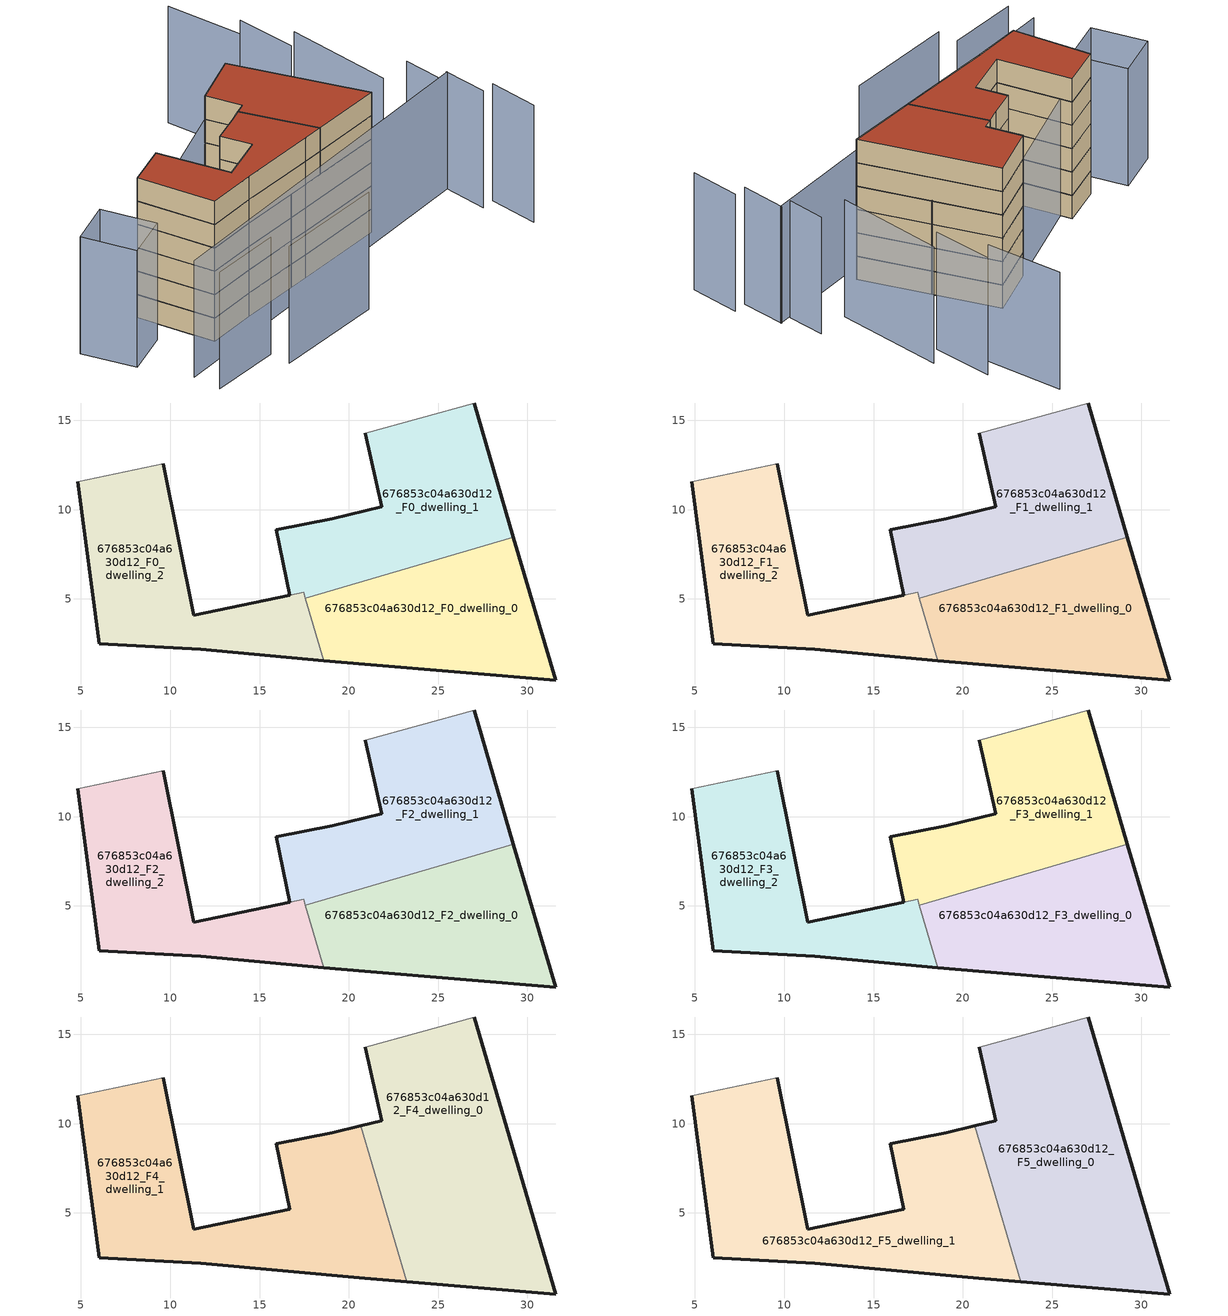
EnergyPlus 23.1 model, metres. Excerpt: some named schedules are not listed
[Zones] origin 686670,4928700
676853c04a630d12_F0_dwelling_0
 floor ground (EU_floor_Construction): 31.58,0.46 29.22,8.47 17.57,5.04 18.59,1.55 20.89,1.34 z0
 wall outside (EU_wall_Construction): 29.22,8.47 31.58,0.46 20.89,1.34 18.59,1.55 z0:3
 wall to 676853c04a630d12_F0_dwelling_1 (EU_wall_Construction): 17.57,5.04 29.22,8.47 z0:3
 wall to 676853c04a630d12_F0_dwelling_2 (EU_wall_Construction): 18.59,1.55 17.57,5.04 z0:3
676853c04a630d12_F0_dwelling_1
 floor ground (EU_floor_Construction): 29.22,8.47 27.01,15.97 20.93,14.29 21.85,10.15 19.08,9.49 15.93,8.86 16.7,5.21 17.47,5.38 17.57,5.04 z0
 wall outside (EU_wall_Construction): 27.01,15.97 29.22,8.47 / 16.7,5.21 15.93,8.86 19.08,9.49 21.85,10.15 20.93,14.29 z0:3
 wall adiabatic (EU_wall_Construction): 20.93,14.29 27.01,15.97 z0:3
 wall to 676853c04a630d12_F0_dwelling_2 (EU_wall_Construction): 17.47,5.38 16.7,5.21 / 17.57,5.04 17.47,5.37 z0:3
676853c04a630d12_F0_dwelling_2
 floor ground (EU_floor_Construction): 18.59,1.55 17.47,5.38 11.33,4.08 9.62,12.56 4.83,11.56 6.02,2.49 11.71,2.17 z0
 wall outside (EU_wall_Construction): 18.59,1.55 11.71,2.17 6.02,2.49 4.83,11.56 / 9.62,12.56 11.33,4.08 16.7,5.21 z0:3
 wall adiabatic (EU_wall_Construction): 4.83,11.56 9.62,12.56 z0:3
676853c04a630d12_F1_dwelling_0
 floor to 676853c04a630d12_F0_dwelling_0 (EU_floor_Construction): 31.58,0.46 29.22,8.47 17.57,5.04 18.59,1.55 20.89,1.34 z3
 wall outside (EU_wall_Construction): 29.22,8.47 31.58,0.46 20.89,1.34 18.59,1.55 z3:6
 wall to 676853c04a630d12_F1_dwelling_1 (EU_wall_Construction): 17.57,5.04 29.22,8.47 z3:6
 wall to 676853c04a630d12_F1_dwelling_2 (EU_wall_Construction): 18.59,1.55 17.57,5.04 z3:6
676853c04a630d12_F1_dwelling_1
 floor to 676853c04a630d12_F0_dwelling_1 (EU_floor_Construction): 29.22,8.47 27.01,15.97 20.93,14.29 21.85,10.15 19.08,9.49 15.93,8.86 16.7,5.21 17.47,5.38 17.57,5.04 z3
 wall outside (EU_wall_Construction): 27.01,15.97 29.22,8.47 / 16.7,5.21 15.93,8.86 19.08,9.49 21.85,10.15 20.93,14.29 z3:6
 wall adiabatic (EU_wall_Construction): 20.93,14.29 27.01,15.97 z3:6
 wall to 676853c04a630d12_F1_dwelling_2 (EU_wall_Construction): 17.47,5.38 16.7,5.21 / 17.57,5.04 17.47,5.37 z3:6
676853c04a630d12_F1_dwelling_2
 floor to 676853c04a630d12_F0_dwelling_2 (EU_floor_Construction): 18.59,1.55 17.47,5.37 16.7,5.21 11.33,4.08 9.62,12.56 4.83,11.56 6.02,2.49 11.71,2.17 z3
 wall outside (EU_wall_Construction): 18.59,1.55 11.71,2.17 6.02,2.49 4.83,11.56 / 9.62,12.56 11.33,4.08 16.7,5.21 z3:6
 wall adiabatic (EU_wall_Construction): 4.83,11.56 9.62,12.56 z3:6
676853c04a630d12_F2_dwelling_0
 floor to 676853c04a630d12_F1_dwelling_0 (EU_floor_Construction): 31.58,0.46 29.22,8.47 17.57,5.04 18.59,1.55 20.89,1.34 z6
 wall outside (EU_wall_Construction): 29.22,8.47 31.58,0.46 20.89,1.34 18.59,1.55 z6:9
 wall to 676853c04a630d12_F2_dwelling_1 (EU_wall_Construction): 17.57,5.04 29.22,8.47 z6:9
 wall to 676853c04a630d12_F2_dwelling_2 (EU_wall_Construction): 18.59,1.55 17.57,5.04 z6:9
676853c04a630d12_F2_dwelling_1
 floor to 676853c04a630d12_F1_dwelling_1 (EU_floor_Construction): 29.22,8.47 27.01,15.97 20.93,14.29 21.85,10.15 19.08,9.49 15.93,8.86 16.7,5.21 17.47,5.38 17.57,5.04 z6
 wall outside (EU_wall_Construction): 27.01,15.97 29.22,8.47 / 16.7,5.21 15.93,8.86 19.08,9.49 21.85,10.15 20.93,14.29 z6:9
 wall adiabatic (EU_wall_Construction): 20.93,14.29 27.01,15.97 z6:9
 wall to 676853c04a630d12_F2_dwelling_2 (EU_wall_Construction): 17.47,5.38 16.7,5.21 / 17.57,5.04 17.47,5.37 z6:9
676853c04a630d12_F2_dwelling_2
 floor to 676853c04a630d12_F1_dwelling_2 (EU_floor_Construction): 18.59,1.55 17.47,5.37 16.7,5.21 11.33,4.08 9.62,12.56 4.83,11.56 6.02,2.49 11.71,2.17 z6
 wall outside (EU_wall_Construction): 18.59,1.55 11.71,2.17 6.02,2.49 4.83,11.56 / 9.62,12.56 11.33,4.08 16.7,5.21 z6:9
 wall adiabatic (EU_wall_Construction): 4.83,11.56 9.62,12.56 z6:9
676853c04a630d12_F3_dwelling_0
 floor to 676853c04a630d12_F2_dwelling_0 (EU_floor_Construction): 31.58,0.46 29.22,8.47 17.57,5.04 18.59,1.55 20.89,1.34 z9
 wall outside (EU_wall_Construction): 29.22,8.47 31.58,0.46 20.89,1.34 18.59,1.55 z9:12
 wall to 676853c04a630d12_F3_dwelling_1 (EU_wall_Construction): 17.57,5.04 29.22,8.47 z9:12
 wall to 676853c04a630d12_F3_dwelling_2 (EU_wall_Construction): 18.59,1.55 17.57,5.04 z9:12
676853c04a630d12_F3_dwelling_1
 floor to 676853c04a630d12_F2_dwelling_1 (EU_floor_Construction): 29.22,8.47 27.01,15.97 20.93,14.29 21.85,10.15 19.08,9.49 15.93,8.86 16.7,5.21 17.47,5.38 17.57,5.04 z9
 wall outside (EU_wall_Construction): 27.01,15.97 29.22,8.47 / 16.7,5.21 15.93,8.86 19.08,9.49 21.85,10.15 20.93,14.29 z9:12
 wall adiabatic (EU_wall_Construction): 20.93,14.29 27.01,15.97 z9:12
 wall to 676853c04a630d12_F3_dwelling_2 (EU_wall_Construction): 17.47,5.38 16.7,5.21 / 17.57,5.04 17.47,5.37 z9:12
676853c04a630d12_F3_dwelling_2
 floor to 676853c04a630d12_F2_dwelling_2 (EU_floor_Construction): 18.59,1.55 17.47,5.37 16.7,5.21 11.33,4.08 9.62,12.56 4.83,11.56 6.02,2.49 11.71,2.17 z9
 wall outside (EU_wall_Construction): 18.59,1.55 11.71,2.17 6.02,2.49 4.83,11.56 / 9.62,12.56 11.33,4.08 16.7,5.21 z9:12
 wall adiabatic (EU_wall_Construction): 4.83,11.56 9.62,12.56 z9:12
676853c04a630d12_F4_dwelling_0
 floor to 676853c04a630d12_F3_dwelling_0 (EU_floor_Construction): 31.58,0.46 29.22,8.47 21.73,6.26 23.23,1.15 z12
 floor to 676853c04a630d12_F3_dwelling_1 (EU_floor_Construction): 29.22,8.47 27.01,15.97 20.93,14.29 21.85,10.15 20.67,9.87 21.73,6.26 z12
 wall outside (EU_wall_Construction): 27.01,15.97 31.58,0.46 23.23,1.15 / 20.67,9.87 21.85,10.15 20.93,14.29 z12:15
 wall to 676853c04a630d12_F4_dwelling_1 (EU_wall_Construction): 23.23,1.15 20.67,9.87 z12:15
 wall adiabatic (EU_wall_Construction): 20.93,14.29 27.01,15.97 z12:15
676853c04a630d12_F4_dwelling_1
 floor to 676853c04a630d12_F3_dwelling_1 (EU_floor_Construction): 21.73,6.26 20.67,9.87 19.08,9.49 15.93,8.86 16.7,5.21 17.47,5.38 17.57,5.04 z12
 floor to 676853c04a630d12_F3_dwelling_2 (EU_floor_Construction): 18.59,1.55 17.47,5.37 16.75,5.22 11.33,4.08 9.62,12.56 4.83,11.56 6.02,2.49 11.71,2.17 z12
 floor to 676853c04a630d12_F3_dwelling_0 (EU_floor_Construction): 23.23,1.15 21.73,6.26 17.57,5.04 18.59,1.55 20.89,1.34 z12
 wall outside (EU_wall_Construction): 23.23,1.15 20.89,1.34 11.71,2.17 6.02,2.49 4.83,11.56 / 9.62,12.56 11.33,4.08 16.7,5.21 15.93,8.86 19.08,9.49 20.67,9.87 z12:15
 wall adiabatic (EU_wall_Construction): 4.83,11.56 9.62,12.56 z12:15
676853c04a630d12_F5_dwelling_0
 floor to 676853c04a630d12_F4_dwelling_0 (EU_floor_Construction): 31.58,0.46 27.01,15.97 20.93,14.29 21.85,10.15 20.67,9.87 23.23,1.15 z15
 wall outside (EU_wall_Construction): 27.01,15.97 31.58,0.46 23.23,1.15 / 20.67,9.87 21.85,10.15 20.93,14.29 z15:18
 wall to 676853c04a630d12_F5_dwelling_1 (EU_wall_Construction): 23.23,1.15 20.67,9.87 z15:18
 wall adiabatic (EU_wall_Construction): 20.93,14.29 27.01,15.97 z15:18
 roof outside (EU_roof_Construction): 27.01,15.97 31.58,0.46 23.23,1.15 20.67,9.87 21.85,10.15 20.93,14.29 z18
676853c04a630d12_F5_dwelling_1
 floor to 676853c04a630d12_F4_dwelling_1 (EU_floor_Construction): 23.23,1.15 20.67,9.87 19.08,9.49 15.93,8.86 16.7,5.21 11.33,4.08 9.62,12.56 4.83,11.56 6.02,2.49 11.71,2.17 20.89,1.34 z15
 wall outside (EU_wall_Construction): 23.23,1.15 20.89,1.34 11.71,2.17 6.02,2.49 4.83,11.56 / 9.62,12.56 11.33,4.08 16.7,5.21 15.93,8.86 19.08,9.49 20.67,9.87 z15:18
 wall adiabatic (EU_wall_Construction): 4.83,11.56 9.62,12.56 z15:18
 roof outside (EU_roof_Construction): 20.67,9.87 23.23,1.15 20.89,1.34 11.71,2.17 6.02,2.49 4.83,11.56 9.62,12.56 11.33,4.08 16.7,5.21 15.93,8.86 19.08,9.49 z18
shading: 7.34,-6.12 20.09,-7.31 / -0.64,-2.89 7.57,-3.63 / -0.48,0.52 42.57,-1.47 / 42.85,-12.32 43.54,-6.59 / 41.91,-6.5 42.52,-1.34 / 41.18,-1.18 41.69,3.1 / 37.73,3.36 39.25,15.77 / 36.97,14.59 37.64,21.55 / 35.66,20.23 35.4,29.19 / 27.01,15.97 5.29,9.92 / 1.36,13.87 2.78,7.57 / 2.78,7.57 -2.45,6.39 / -2.45,6.39 -3.87,12.69 / -3.87,12.69 1.36,13.87 z0:15
[Building]
EU S2 Campaign: North Axis=0; Terrain=City; Solar Distribution=FullExterior
[Site:Location]
Bologna: Latitude=44.5; Longitude=11.25; Time Zone=1; Elevation=37
[SizingPeriod:WeatherFileDays]
AnnualSizingPeriod: Begin Month=1; Begin Day of Month=1; End Month=12; End Day of Month=31; Day of Week for Start Day=Monday; Use Weather File Daylight Saving Period=No; Use Weather File Rain and Snow Indicators=No
[MATERIAL]
EU_InternalMass_Material: Roughness=MediumRough; Thickness=0.1; Conductivity=1; Density=1800; Specific Heat=900; Thermal Absorptance=0.9; Solar Absorptance=0.7; Visible Absorptance=0.7
[MATERIAL:NOMASS] Roughness=MediumRough; Thermal Absorptance=0.9; Solar Absorptance=0.7; Visible Absorptance=0.7
Name | Thermal Resistance
EU_wall_NoMass | 0.905828
EU_roof_NoMass | 0.37593
EU_floor_NoMass | 0.67114
[CONSTRUCTION]
EU_wall_Construction: EU_wall_NoMass
EU_roof_Construction: EU_roof_NoMass
EU_floor_Construction: EU_floor_NoMass
EU_InternalMass_Construction: EU_InternalMass_Material
[ZONE] Type=1; Multiplier=1; Ceiling Height=autocalculate; Floor Area=autocalculate; Part of Total Floor Area=Yes
Name | Volume
676853c04a630d12_F0_dwelling_0; 676853c04a630d12_F1_dwelling_0; 676853c04a630d12_F2_dwelling_0; 676853c04a630d12_F3_dwelling_0 | 218.569
676853c04a630d12_F4_dwelling_0; 676853c04a630d12_F5_dwelling_0 | 327.847
676853c04a630d12_F0_dwelling_1; 676853c04a630d12_F1_dwelling_1; 676853c04a630d12_F2_dwelling_1; 676853c04a630d12_F3_dwelling_1 | 225.687
676853c04a630d12_F4_dwelling_1; 676853c04a630d12_F5_dwelling_1 | 327.851
676853c04a630d12_F0_dwelling_2 | 211.427
676853c04a630d12_F1_dwelling_2; 676853c04a630d12_F2_dwelling_2; 676853c04a630d12_F3_dwelling_2 | 211.426
[INTERNALMASS] Construction=EU_InternalMass_Construction
Name | Zone or ZoneList | Surface Area
676853c04a630d12_F0_dwelling_0_EU_InternalMass | 676853c04a630d12_F0_dwelling_0 | 72.8554
676853c04a630d12_F0_dwelling_1_EU_InternalMass | 676853c04a630d12_F0_dwelling_1 | 75.2299
676853c04a630d12_F0_dwelling_2_EU_InternalMass | 676853c04a630d12_F0_dwelling_2 | 70.4781
676853c04a630d12_F1_dwelling_0_EU_InternalMass | 676853c04a630d12_F1_dwelling_0 | 72.8554
676853c04a630d12_F1_dwelling_1_EU_InternalMass | 676853c04a630d12_F1_dwelling_1 | 75.2299
676853c04a630d12_F1_dwelling_2_EU_InternalMass | 676853c04a630d12_F1_dwelling_2 | 70.4781
676853c04a630d12_F2_dwelling_0_EU_InternalMass | 676853c04a630d12_F2_dwelling_0 | 72.8554
676853c04a630d12_F2_dwelling_1_EU_InternalMass | 676853c04a630d12_F2_dwelling_1 | 75.2299
676853c04a630d12_F2_dwelling_2_EU_InternalMass | 676853c04a630d12_F2_dwelling_2 | 70.4781
676853c04a630d12_F3_dwelling_0_EU_InternalMass | 676853c04a630d12_F3_dwelling_0 | 72.8554
676853c04a630d12_F3_dwelling_1_EU_InternalMass | 676853c04a630d12_F3_dwelling_1 | 75.2299
676853c04a630d12_F3_dwelling_2_EU_InternalMass | 676853c04a630d12_F3_dwelling_2 | 70.4781
676853c04a630d12_F4_dwelling_0_EU_InternalMass | 676853c04a630d12_F4_dwelling_0 | 109.282
676853c04a630d12_F4_dwelling_1_EU_InternalMass | 676853c04a630d12_F4_dwelling_1 | 109.284
676853c04a630d12_F5_dwelling_0_EU_InternalMass | 676853c04a630d12_F5_dwelling_0 | 109.282
676853c04a630d12_F5_dwelling_1_EU_InternalMass | 676853c04a630d12_F5_dwelling_1 | 109.284
[OTHEREQUIPMENT] Fuel Type=Electricity; Design Level Calculation Method=Watts/Area; Power per Zone Floor Area=1; Fraction Latent=0; Fraction Radiant=0; Fraction Lost=0; Carbon Dioxide Generation Rate=0; EndUse Subcategory=EU_Step8_InternalGains
Name | Zone or ZoneList or Space or SpaceList | Schedule
EU_Step8_InternalGain_676853c04a630d12_F0_dwelling_0_f000 | 676853c04a630d12_F0_dwelling_0 | EU_Step8_GainSchedule_676853c04a630d12_F0_dwelling_0_f000
EU_Step8_InternalGain_676853c04a630d12_F0_dwelling_1_f000 | 676853c04a630d12_F0_dwelling_1 | EU_Step8_GainSchedule_676853c04a630d12_F0_dwelling_1_f000
EU_Step8_InternalGain_676853c04a630d12_F0_dwelling_2_f000 | 676853c04a630d12_F0_dwelling_2 | EU_Step8_GainSchedule_676853c04a630d12_F0_dwelling_2_f000
EU_Step8_InternalGain_676853c04a630d12_F1_dwelling_0_f000 | 676853c04a630d12_F1_dwelling_0 | EU_Step8_GainSchedule_676853c04a630d12_F1_dwelling_0_f000
EU_Step8_InternalGain_676853c04a630d12_F1_dwelling_1_f000 | 676853c04a630d12_F1_dwelling_1 | EU_Step8_GainSchedule_676853c04a630d12_F1_dwelling_1_f000
EU_Step8_InternalGain_676853c04a630d12_F1_dwelling_2_f000 | 676853c04a630d12_F1_dwelling_2 | EU_Step8_GainSchedule_676853c04a630d12_F1_dwelling_2_f000
EU_Step8_InternalGain_676853c04a630d12_F2_dwelling_0_f000 | 676853c04a630d12_F2_dwelling_0 | EU_Step8_GainSchedule_676853c04a630d12_F2_dwelling_0_f000
EU_Step8_InternalGain_676853c04a630d12_F2_dwelling_1_f000 | 676853c04a630d12_F2_dwelling_1 | EU_Step8_GainSchedule_676853c04a630d12_F2_dwelling_1_f000
EU_Step8_InternalGain_676853c04a630d12_F2_dwelling_2_f000 | 676853c04a630d12_F2_dwelling_2 | EU_Step8_GainSchedule_676853c04a630d12_F2_dwelling_2_f000
EU_Step8_InternalGain_676853c04a630d12_F3_dwelling_0_f000 | 676853c04a630d12_F3_dwelling_0 | EU_Step8_GainSchedule_676853c04a630d12_F3_dwelling_0_f000
EU_Step8_InternalGain_676853c04a630d12_F3_dwelling_1_f000 | 676853c04a630d12_F3_dwelling_1 | EU_Step8_GainSchedule_676853c04a630d12_F3_dwelling_1_f000
EU_Step8_InternalGain_676853c04a630d12_F3_dwelling_2_f000 | 676853c04a630d12_F3_dwelling_2 | EU_Step8_GainSchedule_676853c04a630d12_F3_dwelling_2_f000
EU_Step8_InternalGain_676853c04a630d12_F4_dwelling_0_f000 | 676853c04a630d12_F4_dwelling_0 | EU_Step8_GainSchedule_676853c04a630d12_F4_dwelling_0_f000
EU_Step8_InternalGain_676853c04a630d12_F4_dwelling_1_f000 | 676853c04a630d12_F4_dwelling_1 | EU_Step8_GainSchedule_676853c04a630d12_F4_dwelling_1_f000
EU_Step8_InternalGain_676853c04a630d12_F5_dwelling_0_f000 | 676853c04a630d12_F5_dwelling_0 | EU_Step8_GainSchedule_676853c04a630d12_F5_dwelling_0_f000
EU_Step8_InternalGain_676853c04a630d12_F5_dwelling_1_f000 | 676853c04a630d12_F5_dwelling_1 | EU_Step8_GainSchedule_676853c04a630d12_F5_dwelling_1_f000
[ZONEVENTILATION:DESIGNFLOWRATE] Schedule=EU_AlwaysOn; Design Flow Rate Calculation Method=AirChanges/Hour; Air Changes per Hour=0.73129; Ventilation Type=Natural; Fan Pressure Rise=0; Fan Total Efficiency=1; Constant Term Coefficient=1; Temperature Term Coefficient=0; Velocity Term Coefficient=0; Velocity Squared Term Coefficient=0; Minimum Indoor Temperature=-100; Maximum Indoor Temperature=100; Delta Temperature=-100; Minimum Outdoor Temperature=-100; Maximum Outdoor Temperature=100; Maximum Wind Speed=40
Name | Zone or ZoneList or Space or SpaceList
EU_ConstantAir_676853c04a630d12_F0_dwelling_0 | 676853c04a630d12_F0_dwelling_0
EU_ConstantAir_676853c04a630d12_F0_dwelling_1 | 676853c04a630d12_F0_dwelling_1
EU_ConstantAir_676853c04a630d12_F0_dwelling_2 | 676853c04a630d12_F0_dwelling_2
EU_ConstantAir_676853c04a630d12_F1_dwelling_0 | 676853c04a630d12_F1_dwelling_0
EU_ConstantAir_676853c04a630d12_F1_dwelling_1 | 676853c04a630d12_F1_dwelling_1
EU_ConstantAir_676853c04a630d12_F1_dwelling_2 | 676853c04a630d12_F1_dwelling_2
EU_ConstantAir_676853c04a630d12_F2_dwelling_0 | 676853c04a630d12_F2_dwelling_0
EU_ConstantAir_676853c04a630d12_F2_dwelling_1 | 676853c04a630d12_F2_dwelling_1
EU_ConstantAir_676853c04a630d12_F2_dwelling_2 | 676853c04a630d12_F2_dwelling_2
EU_ConstantAir_676853c04a630d12_F3_dwelling_0 | 676853c04a630d12_F3_dwelling_0
EU_ConstantAir_676853c04a630d12_F3_dwelling_1 | 676853c04a630d12_F3_dwelling_1
EU_ConstantAir_676853c04a630d12_F3_dwelling_2 | 676853c04a630d12_F3_dwelling_2
EU_ConstantAir_676853c04a630d12_F4_dwelling_0 | 676853c04a630d12_F4_dwelling_0
EU_ConstantAir_676853c04a630d12_F4_dwelling_1 | 676853c04a630d12_F4_dwelling_1
EU_ConstantAir_676853c04a630d12_F5_dwelling_0 | 676853c04a630d12_F5_dwelling_0
EU_ConstantAir_676853c04a630d12_F5_dwelling_1 | 676853c04a630d12_F5_dwelling_1
[HVACTEMPLATE:THERMOSTAT] Constant Heating Setpoint=20; Constant Cooling Setpoint=50
EU_HeatOnly_676853c04a630d12_F0_dwelling_0; EU_HeatOnly_676853c04a630d12_F0_dwelling_1; EU_HeatOnly_676853c04a630d12_F0_dwelling_2; EU_HeatOnly_676853c04a630d12_F1_dwelling_0; EU_HeatOnly_676853c04a630d12_F1_dwelling_1; EU_HeatOnly_676853c04a630d12_F1_dwelling_2; EU_HeatOnly_676853c04a630d12_F2_dwelling_0; EU_HeatOnly_676853c04a630d12_F2_dwelling_1; EU_HeatOnly_676853c04a630d12_F2_dwelling_2; EU_HeatOnly_676853c04a630d12_F3_dwelling_0; EU_HeatOnly_676853c04a630d12_F3_dwelling_1; EU_HeatOnly_676853c04a630d12_F3_dwelling_2; EU_HeatOnly_676853c04a630d12_F4_dwelling_0; EU_HeatOnly_676853c04a630d12_F4_dwelling_1; EU_HeatOnly_676853c04a630d12_F5_dwelling_0; EU_HeatOnly_676853c04a630d12_F5_dwelling_1
[HVACTEMPLATE:ZONE:IDEALLOADSAIRSYSTEM]
676853c04a630d12_F0_dwelling_0: Template Thermostat=EU_HeatOnly_676853c04a630d12_F0_dwelling_0; System Availability Schedule=EU_AlwaysOn; Maximum Heating Supply Air Temperature=50; Minimum Cooling Supply Air Temperature=13; Maximum Heating Supply Air Humidity Ratio=0.0156; Minimum Cooling Supply Air Humidity Ratio=0.0077; Heating Limit=NoLimit; Cooling Limit=NoLimit; Heating Availability Schedule=EU_AlwaysOn; Cooling Availability Schedule=EU_CoolingOff; Dehumidification Control Type=ConstantSensibleHeatRatio; Cooling Sensible Heat Ratio=0.7; Dehumidification Setpoint=60; Humidification Control Type=None; Humidification Setpoint=30; Outdoor Air Method=None; Outdoor Air Flow Rate per Person=0.00944; Outdoor Air Flow Rate per Zone Floor Area=0; Outdoor Air Flow Rate per Zone=0; Demand Controlled Ventilation Type=None; Outdoor Air Economizer Type=NoEconomizer; Heat Recovery Type=None; Sensible Heat Recovery Effectiveness=0.7; Latent Heat Recovery Effectiveness=0.65
